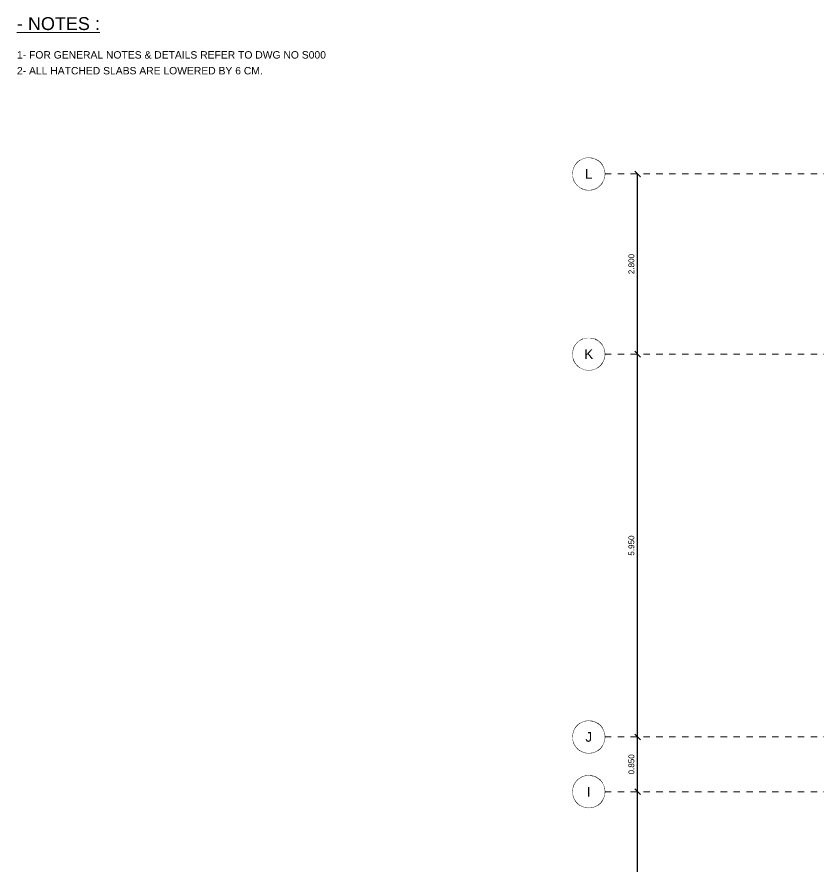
# Model space of a CAD drawing. Header units: inches. Extents: x -11.3 to 41.3, y -1.9 to 32.
# Drawn here: x -11.33 to 1.12, y 17.09 to 30.29 of the extents above; entities that cross this region are included whole.
import ezdxf
from ezdxf.enums import TextEntityAlignment as Align

# ---------------------------------------------------------------- set-up
doc = ezdxf.new("R2010")
doc.units = ezdxf.units.IN
doc.header["$MEASUREMENT"] = 0
doc.set_wipeout_variables(frame=1)
doc.linetypes.add('AXES-2ND&3RD$0$CENTER2', pattern=[1.125, 0.75, -0.125, 0.125, -0.125])
doc.linetypes.add('AXES-ROOF$0$CENTER2', pattern=[1.125, 0.75, -0.125, 0.125, -0.125])
for name, color, linetype, lineweight in [('3RD FLOOR$0$S-ANNO-DIMS', 4, 'Continuous', 0), ('3RD FLOOR$0$S-SLAB-EDGE @ 50', 2, 'Continuous', 30), ('AXES-2ND&3RD$0$S-AXIS-CIRC', 22, 'Continuous', 13), ('AXES-2ND&3RD$0$S-AXIS-IDEN', 52, 'Continuous', 18), ('AXES-2ND&3RD$0$S-AXIS-PLAN', 20, 'AXES-2ND&3RD$0$CENTER2', 18), ('AXES-ROOF$0$S-AXIS-PLAN', 20, 'AXES-ROOF$0$CENTER2', 18)]:
    doc.layers.add(name, color=color, linetype=linetype, lineweight=lineweight)
doc.styles.add('3RD FLOOR$0$DMA-T-S', font='sanss___.ttf', dxfattribs={"height": 0.0023})
doc.styles.add('AXES-2ND&3RD$0$DMA-T-S', font='sanss___.ttf', dxfattribs={"height": 0.0023})
doc.styles.add('AXES-2ND&3RD$0$DMA-TXT-DIM', font='sanss___.ttf', dxfattribs={"height": 0.0018})
doc.styles.add('AXES-ROOF$0$DMA-TXT-DIM', font='sanss___.ttf', dxfattribs={"height": 0.0018})
doc.dimstyles.new('AXES-2ND&3RD$0$DMA-DIM', dxfattribs={"dimtxt": 0.0018, "dimasz": 0.0018, "dimexe": 0, "dimexo": 0, "dimgap": 0.001, "dimtad": 1, "dimdec": 3, "dimlfac": -1, "dimrnd": 0.001, "dimzin": 1, "dimdsep": 46, "dimtxsty": 'AXES-2ND&3RD$0$DMA-TXT-DIM', "dimblk": 'AXES-2ND&3RD$0$_Oblique', "dimcen": 0.003, "dimclrd": 256, "dimclre": 256, "dimclrt": 2, "dimadec": 3, "dimazin": 0, "dimtfac": 1, "dimtdec": 3, "dimtofl": 0, "dimtmove": 0, "dimatfit": 3, "dimfxl": 0.05, "dimtolj": 1, "dimtzin": 0, "dimlwe": -1, "dimarcsym": 0})
doc.dimstyles.new('AXES-ROOF$0$DMA-DIM', dxfattribs={"dimtxt": 0.0018, "dimasz": 0.0018, "dimexe": 0, "dimexo": 0, "dimgap": 0.001, "dimtad": 1, "dimdec": 3, "dimlfac": -1, "dimrnd": 0.001, "dimzin": 1, "dimdsep": 46, "dimtxsty": 'AXES-ROOF$0$DMA-TXT-DIM', "dimblk": 'AXES-ROOF$0$_Oblique', "dimcen": 0.003, "dimclrd": 256, "dimclre": 256, "dimclrt": 2, "dimadec": 3, "dimazin": 0, "dimtfac": 1, "dimtdec": 3, "dimtofl": 0, "dimtmove": 0, "dimatfit": 3, "dimfxl": 0.05, "dimtolj": 1, "dimtzin": 0, "dimlwe": -1, "dimarcsym": 0})

# ---------------------------------------------------------------- blocks, each defined once
blk = doc.blocks.new('AXES-2ND&3RD$0$_Oblique')
at = {"color": 0, "linetype": 'ByBlock', "lineweight": -2}
blk.add_line((0.5, 0.5), (-0.5, -0.5), dxfattribs=at)
blk = doc.blocks.new('*D408')
at = {"layer": '3RD FLOOR$0$S-ANNO-DIMS', "transparency": 16777216}
blk.add_line((-1.691, 27.85), (-1.686, 27.85), dxfattribs=at)
at = {"layer": '3RD FLOOR$0$S-ANNO-DIMS', "lineweight": -2, "transparency": 16777216}
blk.add_line((-1.686, 25.05), (-1.686, 27.85), dxfattribs=at)
at = {"layer": 'Defpoints', "color": 0, "transparency": 16777216}
for p in [(-1.691, 27.85), (-1.686, 27.85), (-1.686, 25.05)]:
    blk.add_point(p, dxfattribs=at)
at = {"layer": '3RD FLOOR$0$S-ANNO-DIMS', "lineweight": -2, "transparency": 16777216, "xscale": 0.09, "yscale": 0.09, "zscale": 0.09}
for p, rotation in [((-1.686, 27.85), 90), ((-1.686, 25.05), 270)]:
    blk.add_blockref('AXES-2ND&3RD$0$_Oblique', p, dxfattribs=dict(at, rotation=rotation))
at = {"layer": '3RD FLOOR$0$S-ANNO-DIMS', "transparency": 16777216, "insert": (-1.782, 26.45), "char_height": 0.09, "attachment_point": 5, "rotation": 90, "style": 'AXES-2ND&3RD$0$DMA-TXT-DIM'}
blk.add_mtext('\\A1;2.800', dxfattribs=at)
blk = doc.blocks.new('AXES-2ND&3RD$0$GI')
at = {"layer": 'AXES-2ND&3RD$0$S-AXIS-CIRC'}
blk.add_circle((0, 0), 0.005, dxfattribs=at)
at = {"layer": 'AXES-2ND&3RD$0$S-AXIS-IDEN', "style": 'AXES-2ND&3RD$0$DMA-T-S'}
blk.add_attdef('GRID_INDICATOR', text='', height=0.003, dxfattribs=at).set_placement((0, 0), align=Align.MIDDLE)
blk.add_wipeout([(0, 0.005), (0.0017, 0.0047), (0.00306, 0.00395), (0.00388, 0.00315), (0.00443, 0.00232), (0.00481, 0.00137), (0.005, 0), (0.00493, -0.00086), (0.00455, -0.00207), (0.00368, -0.00338), (0.00281, -0.00414), (0.00209, -0.00454), (0.00139, -0.0048), (0.00044, -0.00498), (-0.00046, -0.00498), (-0.00143, -0.00479), (-0.00255, -0.0043), (-0.00307, -0.00394), (-0.00383, -0.00322), (-0.0044, -0.00237), (-0.00482, -0.00132), (-0.00498, -0.00047), (-0.00493, 0.00082), (-0.00466, 0.0018), (-0.00433, 0.0025), (-0.00388, 0.00315), (-0.00314, 0.00389), (-0.00238, 0.0044), (-0.00159, 0.00474), (-0.00097, 0.0049)]).dxf.layer = 'AXES-2ND&3RD$0$S-AXIS-CIRC'
for tag, p in [('LINE_1', (0, 0.0015)), ('LINE_2', (0, -0.00216))]:
    blk.add_attdef(tag, text='', height=0.003, dxfattribs=at).set_placement(p, align=Align.MIDDLE)
blk = doc.blocks.new('AXES-ROOF$0$_Oblique')
at = {"color": 0, "linetype": 'ByBlock', "lineweight": -2}
blk.add_line((0.5, 0.5), (-0.5, -0.5), dxfattribs=at)
blk = doc.blocks.new('*D371')
at = {"layer": '3RD FLOOR$0$S-ANNO-DIMS', "lineweight": -2, "transparency": 16777216}
blk.add_line((-1.686, 15.1), (-1.686, 18.25), dxfattribs=at)
at = {"layer": 'Defpoints', "color": 0, "transparency": 16777216}
for p in [(-1.686, 18.25), (-1.686, 18.25), (-1.686, 15.1)]:
    blk.add_point(p, dxfattribs=at)
at = {"layer": '3RD FLOOR$0$S-ANNO-DIMS', "lineweight": -2, "transparency": 16777216, "xscale": 0.09, "yscale": 0.09, "zscale": 0.09}
for p, rotation in [((-1.686, 18.25), 90), ((-1.686, 15.1), 270)]:
    blk.add_blockref('AXES-ROOF$0$_Oblique', p, dxfattribs=dict(at, rotation=rotation))
at = {"layer": '3RD FLOOR$0$S-ANNO-DIMS', "transparency": 16777216, "insert": (-1.782, 16.675), "char_height": 0.09, "attachment_point": 5, "rotation": 90, "style": 'AXES-ROOF$0$DMA-TXT-DIM'}
blk.add_mtext('\\A1;3.150', dxfattribs=at)
blk = doc.blocks.new('*D369')
at = {"layer": '3RD FLOOR$0$S-ANNO-DIMS', "lineweight": -2, "transparency": 16777216}
blk.add_line((-1.686, 18.25), (-1.686, 19.1), dxfattribs=at)
at = {"layer": 'Defpoints', "color": 0, "transparency": 16777216}
for p in [(-1.686, 19.1), (-1.686, 19.1), (-1.686, 18.25)]:
    blk.add_point(p, dxfattribs=at)
at = {"layer": '3RD FLOOR$0$S-ANNO-DIMS', "lineweight": -2, "transparency": 16777216, "xscale": 0.09, "yscale": 0.09, "zscale": 0.09}
for p, rotation in [((-1.686, 19.1), 90), ((-1.686, 18.25), 270)]:
    blk.add_blockref('AXES-ROOF$0$_Oblique', p, dxfattribs=dict(at, rotation=rotation))
at = {"layer": '3RD FLOOR$0$S-ANNO-DIMS', "transparency": 16777216, "insert": (-1.782, 18.675), "char_height": 0.09, "attachment_point": 5, "rotation": 90, "style": 'AXES-ROOF$0$DMA-TXT-DIM'}
blk.add_mtext('\\A1;0.850', dxfattribs=at)
blk = doc.blocks.new('*D367')
at = {"layer": '3RD FLOOR$0$S-ANNO-DIMS', "lineweight": -2, "transparency": 16777216}
blk.add_line((-1.686, 19.1), (-1.686, 25.05), dxfattribs=at)
at = {"layer": 'Defpoints', "color": 0, "transparency": 16777216}
for p in [(-1.686, 25.05), (-1.686, 25.05), (-1.686, 19.1)]:
    blk.add_point(p, dxfattribs=at)
at = {"layer": '3RD FLOOR$0$S-ANNO-DIMS', "lineweight": -2, "transparency": 16777216, "xscale": 0.09, "yscale": 0.09, "zscale": 0.09}
for p, rotation in [((-1.686, 25.05), 90), ((-1.686, 19.1), 270)]:
    blk.add_blockref('AXES-ROOF$0$_Oblique', p, dxfattribs=dict(at, rotation=rotation))
at = {"layer": '3RD FLOOR$0$S-ANNO-DIMS', "transparency": 16777216, "insert": (-1.782, 22.075), "char_height": 0.09, "attachment_point": 5, "rotation": 90, "style": 'AXES-ROOF$0$DMA-TXT-DIM'}
blk.add_mtext('\\A1;5.950', dxfattribs=at)

msp = doc.modelspace()

# ---------------------------------------------------------------- linework, layer by layer
at = {"layer": 'AXES-2ND&3RD$0$S-AXIS-PLAN', "ltscale": 0.01}
msp.add_line((-2.1947, 27.85), (30.7233, 27.85), dxfattribs=at)
at = {"layer": 'AXES-ROOF$0$S-AXIS-PLAN', "ltscale": 0.01}
for p, q in [((-2.1947, 25.05), (30.7233, 25.05)), ((-2.1947, 19.1), (30.7233, 19.1)), ((-2.1947, 18.25), (30.7233, 18.25))]:
    msp.add_line(p, q, dxfattribs=at)

# ---------------------------------------------------------------- texts
at = {"layer": '3RD FLOOR$0$S-ANNO-DIMS', "style": '3RD FLOOR$0$DMA-T-S'}
for s, height, p in [('%%U- NOTES :', 0.2, (-11.3319, 30.0862)), ('1- FOR GENERAL NOTES & DETAILS REFER TO DWG NO S000', 0.115, (-11.3319, 29.643)), ('2- ALL HATCHED SLABS ARE LOWERED BY 6 CM.', 0.115, (-11.3319, 29.3968))]:
    msp.add_text(s, height=height, dxfattribs=at).set_placement(p)

# ---------------------------------------------------------------- dimensions: what is measured, and where the dimension line sits
at = {"layer": '3RD FLOOR$0$S-ANNO-DIMS'}
for base, p1, p2, dimstyle, picture, middle in [((-1.6857, 27.85), (-1.6857, 25.05), (-1.6911, 27.85), 'AXES-2ND&3RD$0$DMA-DIM', '*D408', (-1.7821, 26.45)), ((-1.6857, 25.05), (-1.6857, 19.1), (-1.6857, 25.05), 'AXES-ROOF$0$DMA-DIM', '*D367', (-1.7821, 22.075)), ((-1.6857, 19.1), (-1.6857, 18.25), (-1.6857, 19.1), 'AXES-ROOF$0$DMA-DIM', '*D369', (-1.7821, 18.675)), ((-1.6857, 18.25), (-1.6857, 15.1), (-1.6857, 18.25), 'AXES-ROOF$0$DMA-DIM', '*D371', (-1.7821, 16.675))]:
    dim = msp.add_linear_dim(base=base, p1=p1, p2=p2, angle=90, dimstyle=dimstyle, override={"dimscale": 0, "dimclrt": 256, "dimtix": 1, "dimtofl": 1, "dimtmove": 1, "dimatfit": 0}, dxfattribs=at)
    dim.commit()
    dim.dimension.update_dxf_attribs({"geometry": picture, "text_midpoint": middle})

# ---------------------------------------------------------------- next in the draw order: block references
at = {"layer": '3RD FLOOR$0$S-SLAB-EDGE @ 50'}
ref = msp.add_blockref('AXES-2ND&3RD$0$GI', (-2.4447, 27.85), dxfattribs=dict(at, xscale=50, yscale=50, zscale=50))
ref.add_attrib('GRID_INDICATOR', 'L', dxfattribs={"layer": '0', "color": 2, "height": 0.15, "style": 'AXES-2ND&3RD$0$DMA-T-S'}).set_placement((-2.4447, 27.85), align=Align.MIDDLE)
ref = msp.add_blockref('AXES-2ND&3RD$0$GI', (-2.4447, 25.05), dxfattribs=dict(at, xscale=50, yscale=50, zscale=50))
ref.add_attrib('GRID_INDICATOR', 'K', dxfattribs={"layer": '0', "color": 2, "height": 0.15, "style": 'AXES-2ND&3RD$0$DMA-T-S'}).set_placement((-2.4447, 25.05), align=Align.MIDDLE)
ref = msp.add_blockref('AXES-2ND&3RD$0$GI', (-2.4447, 19.1), dxfattribs=dict(at, xscale=50, yscale=50, zscale=50))
ref.add_attrib('GRID_INDICATOR', 'J', dxfattribs={"layer": '0', "color": 2, "height": 0.15, "style": 'AXES-2ND&3RD$0$DMA-T-S'}).set_placement((-2.4447, 19.1), align=Align.MIDDLE)
ref = msp.add_blockref('AXES-2ND&3RD$0$GI', (-2.4447, 18.25), dxfattribs=dict(at, xscale=50, yscale=50, zscale=50))
ref.add_attrib('GRID_INDICATOR', 'I', dxfattribs={"layer": '0', "color": 2, "height": 0.15, "style": 'AXES-2ND&3RD$0$DMA-T-S'}).set_placement((-2.4447, 18.25), align=Align.MIDDLE)

# ---------------------------------------------------------------- next in the draw order: block references
ref = msp.add_blockref('AXES-2ND&3RD$0$GI', (-2.4447, 27.85), dxfattribs=dict(at, xscale=50, yscale=50, zscale=50))
ref.add_attrib('GRID_INDICATOR', 'L', dxfattribs={"layer": '0', "color": 2, "height": 0.15, "style": 'AXES-2ND&3RD$0$DMA-T-S'}).set_placement((-2.4447, 27.85), align=Align.MIDDLE)

doc.saveas('drawing.dxf')
